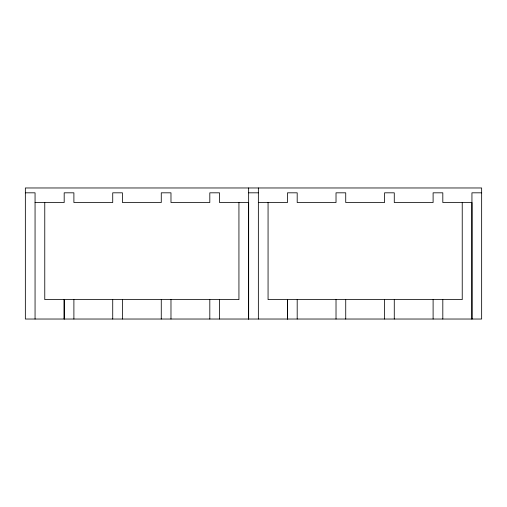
<?xml version="1.0" encoding="UTF-8"?>
<svg xmlns="http://www.w3.org/2000/svg" width="507" height="507" viewBox="0 0 507 507"><rect width="100%" height="100%" fill="white"/><g stroke="black" fill="none" stroke-linecap="round" stroke-linejoin="round"><path stroke-width="0.76" d="M35.059 319.03L35.059 192.818L25.35 192.818M248.645 187.97L248.645 319.03L248.645 202.527L219.518 202.527L219.518 192.818L209.809 192.818L209.809 202.527L170.979 202.527L170.979 192.818L161.27 192.818L161.27 202.527L122.434 202.527L122.434 192.818L112.725 192.818L112.725 202.527L73.895 202.527L73.895 192.818L64.186 192.818L64.186 202.527L35.059 202.527M258.355 319.03L258.355 187.97M481.65 192.818L481.65 319.03L25.35 319.03L25.35 187.97L481.65 187.97L481.65 192.825L471.941 192.818L471.941 319.03L471.941 202.527L442.814 202.527L442.814 192.818L433.105 192.818L433.105 202.527L394.275 202.527L394.275 192.818L384.566 192.818L384.566 202.527L345.73 202.527L345.73 192.818L336.021 192.818L336.021 202.527L297.191 202.527L297.191 192.818L287.482 192.818L287.482 202.527L258.355 202.527M248.645 192.818L258.355 192.825M462.232 202.527L462.232 299.618L268.064 299.618L268.064 202.527M442.814 299.618L442.814 319.03M433.105 299.618L433.105 319.03M394.275 299.618L394.275 319.03M384.566 299.618L384.566 319.03M345.73 299.618L345.73 319.03M336.021 299.618L336.021 319.03M297.191 299.618L297.191 319.03M238.936 202.527L238.936 299.618L44.768 299.618L44.768 202.527M219.518 299.618L219.518 319.03M209.809 299.618L209.809 319.03M170.979 299.618L170.979 319.03M161.27 299.618L161.27 319.03M122.434 299.618L122.434 319.03M112.725 299.618L112.725 319.03M73.895 299.618L73.895 319.03M64.186 299.618L64.186 319.03L64.186 299.618M287.482 299.618L287.482 319.03L287.482 299.618"/></g></svg>
